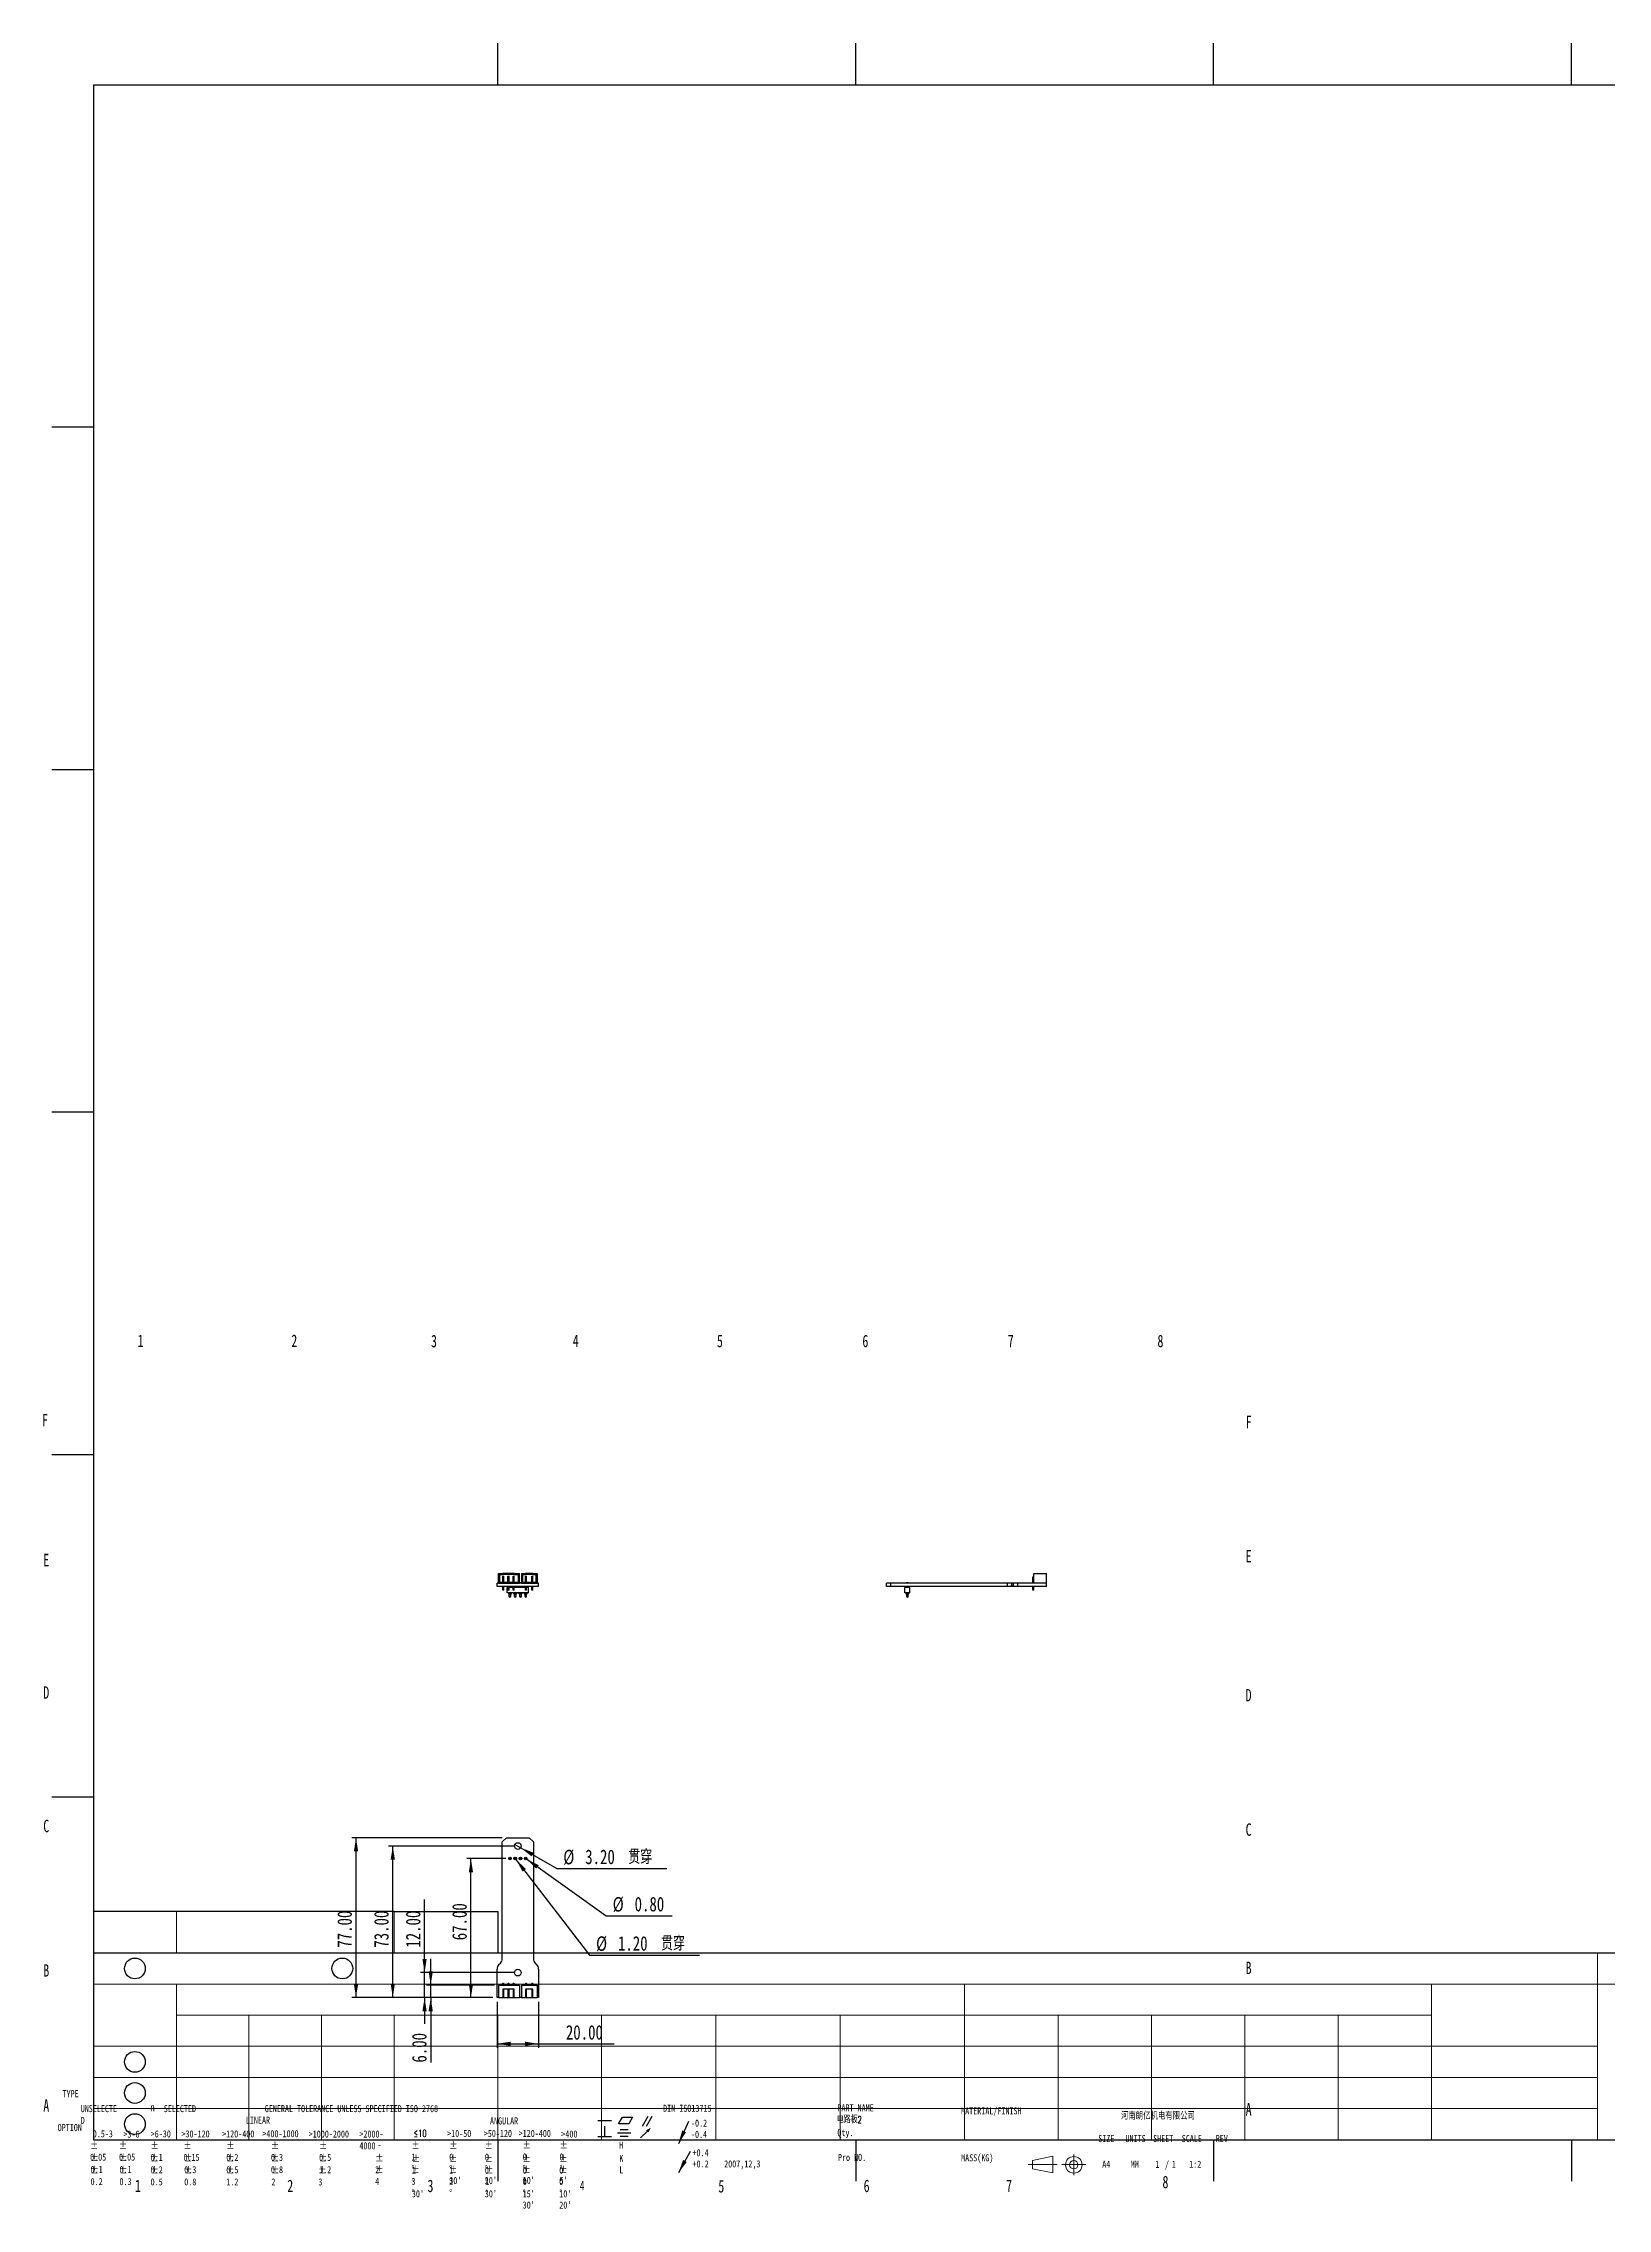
# Model space of a CAD drawing. Header units: millimetres. Extents: x 3 to 738, y -2 to 520.
# Drawn here: x 3 to 380, y -2 to 520 of the extents above; entities that cross this region are included whole.
import ezdxf

# ---------------------------------------------------------------- set-up
doc = ezdxf.new("R2010")
doc.units = ezdxf.units.MM
doc.linetypes.add('CENTERX2', pattern=[20.32, 12.7, -2.54, 2.54, -2.54])
doc.layers.add('SLD-0', color=179, linetype='Continuous')
doc.styles.add('SLDTEXTSTYLE0', font='TXT', dxfattribs={"width": 0.7})
doc.styles.add('SLDTEXTSTYLE1', font='TXT', dxfattribs={"width": 0.7, "bigfont": 'bigfont'})
doc.styles.add('SLDTEXTSTYLE2', font='TXT', dxfattribs={"width": 0.75, "bigfont": 'bigfont'})
doc.styles.add('SLDTEXTSTYLE3', font='TXT', dxfattribs={"width": 0.75})
doc.dimstyles.new('SLDDIMSTYLE0', dxfattribs={"dimtxt": 3.5, "dimasz": 3.302, "dimexe": 0, "dimexo": 0.0625, "dimgap": 0.875, "dimtad": 1, "dimlfac": 2, "dimrnd": 1e-09, "dimzin": 4, "dimdsep": 46, "dimtxsty": 'SLDTEXTSTYLE3', "dimsah": 1, "dimcen": 0.09, "dimadec": 0, "dimazin": 1, "dimtfac": 1, "dimtofl": 0, "dimtmove": 0, "dimatfit": 3, "dimfxl": 1, "dimfrac": 2, "dimtolj": 1, "dimtzin": 12, "dimarcsym": 0})
doc.dimstyles.new('SLDDIMSTYLE1', dxfattribs={"dimtxt": 3.5, "dimasz": 3.302, "dimexe": 0, "dimexo": 0.0625, "dimgap": 0.875, "dimtad": 1, "dimlfac": 2, "dimrnd": 1e-09, "dimzin": 4, "dimdsep": 46, "dimtxsty": 'SLDTEXTSTYLE3', "dimsah": 1, "dimcen": 0.09, "dimadec": 0, "dimazin": 1, "dimtfac": 1, "dimtmove": 0, "dimatfit": 0, "dimfxl": 1, "dimfrac": 2, "dimtolj": 1, "dimtzin": 12, "dimarcsym": 0})
doc.dimstyles.new('SLDDIMSTYLE2', dxfattribs={"dimtxt": 3.5, "dimasz": 3.302, "dimexe": 0, "dimexo": 0.0625, "dimgap": 0.875, "dimtad": 0, "dimtih": 1, "dimtoh": 1, "dimlfac": 2, "dimrnd": 1e-09, "dimzin": 4, "dimdsep": 46, "dimtxsty": 'SLDTEXTSTYLE3', "dimblk1": 'NONE', "dimsah": 1, "dimcen": 0, "dimadec": 0, "dimazin": 1, "dimtfac": 1, "dimtmove": 0, "dimatfit": 3, "dimldrblk": 'NONE', "dimfxl": 1, "dimfrac": 2, "dimtolj": 1, "dimtzin": 12, "dimarcsym": 0})
doc.dimstyles.new('SLDDIMSTYLE3', dxfattribs={"dimtxt": 3.5, "dimasz": 3.302, "dimexe": 0, "dimexo": 0.0625, "dimgap": 0.875, "dimtad": 0, "dimtih": 1, "dimtoh": 1, "dimlfac": 2, "dimrnd": 1e-09, "dimzin": 0, "dimdsep": 46, "dimtxsty": 'SLDTEXTSTYLE3', "dimblk1": 'NONE', "dimsah": 1, "dimcen": 0, "dimadec": 0, "dimazin": 0, "dimtfac": 1, "dimtmove": 0, "dimatfit": 3, "dimldrblk": 'NONE', "dimfxl": 1, "dimfrac": 2, "dimtolj": 1, "dimtzin": 12, "dimarcsym": 0})

# ---------------------------------------------------------------- blocks, each defined once
blk = doc.blocks.new('块3')
at = {"color": 7, "linetype": 'CENTERX2', "lineweight": 18}
blk.add_line((251.31, 11.45), (251.31, 6.45), dxfattribs=at)
at = {"color": 7, "linetype": 'Continuous', "lineweight": 18}
blk.add_line((248.41, 9.01), (254.21, 9.01), dxfattribs=at)
for radius in [2, 1]:
    blk.add_circle((251.31, 8.95), radius, dxfattribs=at)
blk = doc.blocks.new('块2')
at = {"color": 7, "linetype": 'Continuous', "lineweight": 18}
for p, q in [((253, 11), (248.07, 10)), ((253, 7), (253, 11)), ((248.07, 10), (248.07, 8)), ((248.07, 8), (253, 7))]:
    blk.add_line(p, q, dxfattribs=at)
at = {"color": 7, "linetype": 'CENTERX2', "lineweight": 18}
blk.add_line((247, 9), (254, 9), dxfattribs=at)
blk = doc.blocks.new('SW_SYMBOL_GTOL_FLAT')
at = {"layer": 'SLD-0', "color": 0}
for p, q in [((0, 0), (577.3, 1000)), ((1500, 0), (0, 0)), ((577.3, 1000), (2077.3, 1000)), ((2077.3, 1000), (1500, 0))]:
    blk.add_line(p, q, dxfattribs=at)
blk = doc.blocks.new('SW_SYMBOL_GTOL_SYMMETRY')
at = {"layer": 'SLD-0', "color": 0}
for p, q in [((0, 500), (2000, 500)), ((400, 1000), (1600, 1000)), ((400, 0), (1600, 0))]:
    blk.add_line(p, q, dxfattribs=at)
blk = doc.blocks.new('SW_SYMBOL_GTOL_SRUN')
at = {"layer": 'SLD-0', "color": 0}
blk.add_line((0, -250), (980, 730), dxfattribs=at)
blk.add_solid([(1500, 1250), (822, 880), (1183, 572)], dxfattribs=at)
blk = doc.blocks.new('SW_SYMBOL_GTOL_PERP')
at = {"layer": 'SLD-0', "color": 0}
for p, q in [((1000, -250), (1000, 1250)), ((0, -250), (2000, -250))]:
    blk.add_line(p, q, dxfattribs=at)
blk = doc.blocks.new('SW_SYMBOL_GTOL_PARA')
at = {"layer": 'SLD-0', "color": 0}
for p, q in [((0, -250), (866, 1250)), ((600, -250), (1466, 1250))]:
    blk.add_line(p, q, dxfattribs=at)
blk = doc.blocks.new('SW_SYMBOL_GTOL_STRAIGHT')
at = {"layer": 'SLD-0', "color": 0}
blk.add_line((0, 500), (2000, 500), dxfattribs=at)
blk = doc.blocks.new('SW_NOTE_0')
at = {"layer": 'SLD-0', "color": 0, "char_height": 1.7, "attachment_point": 1, "style": 'SLDTEXTSTYLE0'}
for s, insert in [('-0.2', (0.57, 0.47)), ('-0.4', (0.57, -2.23))]:
    blk.add_mtext(s, dxfattribs=dict(at, insert=insert))
blk = doc.blocks.new('SW_NOTE_0_1')
at = {"layer": 'SLD-0', "color": 0, "char_height": 1.7, "attachment_point": 1, "style": 'SLDTEXTSTYLE0'}
for s, insert in [('+0.4', (0.57, 0.54)), ('+0.2', (0.57, -2.16))]:
    blk.add_mtext(s, dxfattribs=dict(at, insert=insert))
blk = doc.blocks.new('_D')
at = {"layer": 'SLD-0', "color": 7}
for p, q in [((112.3, 48.24), (112.3, 37.1)), ((122.3, 48.24), (122.3, 37.1)), ((112.3, 38.1), (122.3, 38.1)), ((122.3, 38.1), (140.52, 38.1))]:
    blk.add_line(p, q, dxfattribs=at)
for points in [[(112.3, 38.1), (115.6, 37.59), (115.6, 38.61)], [(122.3, 38.1), (119, 38.61), (119, 37.59)]]:
    blk.add_solid(points, dxfattribs=at)
at = {"layer": 'SLD-0', "color": 7, "insert": (128.88, 42.61), "char_height": 3.5, "attachment_point": 1, "style": 'SLDTEXTSTYLE3'}
blk.add_mtext('20.00', dxfattribs=at)
blk = doc.blocks.new('_D_1')
at = {"layer": 'SLD-0', "color": 7}
for p, q in [((96.3, 52.24), (96.3, 58.59)), ((111.67, 52.24), (95.3, 52.24)), ((96.3, 49.24), (96.3, 52.24)), ((111.3, 49.24), (95.3, 49.24)), ((96.3, 49.24), (96.3, 33.57))]:
    blk.add_line(p, q, dxfattribs=at)
for points in [[(96.3, 52.24), (96.81, 55.54), (95.79, 55.54)], [(96.3, 49.24), (95.79, 45.94), (96.81, 45.94)]]:
    blk.add_solid(points, dxfattribs=at)
at = {"layer": 'SLD-0', "color": 7, "insert": (91.79, 33.57), "char_height": 3.5, "attachment_point": 1, "rotation": 90, "style": 'SLDTEXTSTYLE3'}
blk.add_mtext('6.00', dxfattribs=at)
blk = doc.blocks.new('_D_2')
at = {"layer": 'SLD-0', "color": 7}
for p, q in [((94.82, 55.24), (94.82, 72.89)), ((116.3, 55.24), (93.82, 55.24)), ((94.82, 49.24), (94.82, 55.24)), ((111.3, 49.24), (93.82, 49.24)), ((94.82, 49.24), (94.82, 42.89))]:
    blk.add_line(p, q, dxfattribs=at)
for points in [[(94.82, 55.24), (95.33, 58.54), (94.31, 58.54)], [(94.82, 49.24), (94.31, 45.94), (95.33, 45.94)]]:
    blk.add_solid(points, dxfattribs=at)
at = {"layer": 'SLD-0', "color": 7, "insert": (90.31, 61.25), "char_height": 3.5, "attachment_point": 1, "rotation": 90, "style": 'SLDTEXTSTYLE3'}
blk.add_mtext('12.00', dxfattribs=at)
blk = doc.blocks.new('_D_3')
at = {"layer": 'SLD-0', "color": 7}
for p, q in [((114.39, 82.74), (104.99, 82.74)), ((105.99, 49.24), (105.99, 82.74)), ((111.3, 49.24), (104.99, 49.24))]:
    blk.add_line(p, q, dxfattribs=at)
for points in [[(105.99, 82.74), (105.48, 79.44), (106.5, 79.44)], [(105.99, 49.24), (106.5, 52.54), (105.48, 52.54)]]:
    blk.add_solid(points, dxfattribs=at)
at = {"layer": 'SLD-0', "color": 7, "insert": (101.48, 63.04), "char_height": 3.5, "attachment_point": 1, "rotation": 90, "style": 'SLDTEXTSTYLE3'}
blk.add_mtext('67.00', dxfattribs=at)
blk = doc.blocks.new('_D_4')
at = {"layer": 'SLD-0', "color": 7}
for p, q in [((116.3, 85.74), (86.16, 85.74)), ((87.16, 49.24), (87.16, 85.74)), ((111.3, 49.24), (86.16, 49.24))]:
    blk.add_line(p, q, dxfattribs=at)
for points in [[(87.16, 85.74), (86.65, 82.44), (87.67, 82.44)], [(87.16, 49.24), (87.67, 52.54), (86.65, 52.54)]]:
    blk.add_solid(points, dxfattribs=at)
at = {"layer": 'SLD-0', "color": 7, "insert": (82.65, 61.25), "char_height": 3.5, "attachment_point": 1, "rotation": 90, "style": 'SLDTEXTSTYLE3'}
blk.add_mtext('73.00', dxfattribs=at)
blk = doc.blocks.new('_D_5')
at = {"layer": 'SLD-0', "color": 7}
for p, q in [((113.55, 87.74), (77.3, 87.74)), ((78.3, 49.24), (78.3, 87.74)), ((111.3, 49.24), (77.3, 49.24))]:
    blk.add_line(p, q, dxfattribs=at)
for points in [[(78.3, 87.74), (77.79, 84.44), (78.81, 84.44)], [(78.3, 49.24), (78.81, 52.54), (77.79, 52.54)]]:
    blk.add_solid(points, dxfattribs=at)
at = {"layer": 'SLD-0', "color": 7, "insert": (73.79, 61.25), "char_height": 3.5, "attachment_point": 1, "rotation": 90, "style": 'SLDTEXTSTYLE3'}
blk.add_mtext('77.00', dxfattribs=at)
blk = doc.blocks.new('_D_6')
at = {"layer": 'SLD-0'}
for p, q in [((116.61, 86.14), (117.99, 85.34)), ((117.99, 85.34), (126.68, 80.32)), ((126.68, 80.32), (153.22, 80.32))]:
    blk.add_line(p, q, dxfattribs=at)
blk.add_solid([(117.99, 85.34), (120.6, 83.25), (121.1, 84.13)], dxfattribs=at)
at = {"layer": 'SLD-0', "char_height": 3.5, "attachment_point": 1}
for s, insert, style in [('%%c', (128.26, 84.84), 'SLDTEXTSTYLE3'), ('3.20', (133.54, 84.89), 'SLDTEXTSTYLE3'), ('贯穿', (143.91, 84.89), 'SLDTEXTSTYLE2')]:
    blk.add_mtext(s, dxfattribs=dict(at, insert=insert, style=style))
blk = doc.blocks.new('_None')
blk = doc.blocks.new('_D_7')
at = {"layer": 'SLD-0'}
for p, q in [((119.04, 82.85), (119.37, 82.62)), ((119.37, 82.62), (138.59, 68.93)), ((138.59, 68.93), (154.5, 68.93))]:
    blk.add_line(p, q, dxfattribs=at)
blk.add_solid([(119.37, 82.62), (121.76, 80.29), (122.35, 81.12)], dxfattribs=at)
at = {"layer": 'SLD-0', "char_height": 3.5, "attachment_point": 1, "style": 'SLDTEXTSTYLE3'}
for s, insert in [('%%c', (140.17, 73.45)), ('0.80', (145.45, 73.5))]:
    blk.add_mtext(s, dxfattribs=dict(at, insert=insert))
blk = doc.blocks.new('_D_8')
at = {"layer": 'SLD-0'}
for p, q in [((116.48, 82.98), (116.85, 82.5)), ((116.85, 82.5), (134.58, 59.48)), ((134.58, 59.48), (161.12, 59.48))]:
    blk.add_line(p, q, dxfattribs=at)
blk.add_solid([(116.85, 82.5), (118.46, 79.57), (119.26, 80.19)], dxfattribs=at)
at = {"layer": 'SLD-0', "char_height": 3.5, "attachment_point": 1}
for s, insert, style in [('%%c', (136.16, 63.99), 'SLDTEXTSTYLE3'), ('1.20', (141.44, 64.04), 'SLDTEXTSTYLE3'), ('贯穿', (151.81, 64.04), 'SLDTEXTSTYLE2')]:
    blk.add_mtext(s, dxfattribs=dict(at, insert=insert, style=style))

msp = doc.modelspace()

# ---------------------------------------------------------------- linework, layer by layer
at = {"color": 7, "linetype": 'Continuous', "lineweight": 25}
for p, q in [((112.5, 510), (112.5, 520)), ((198.75, 510), (198.75, 520)), ((285, 510), (285, 520)), ((371.25, 510), (371.25, 520)), ((15, 510), (727.5, 510)), ((15, 510), (15, 15)), ((15, 427.5), (5, 427.5)), ((15, 345), (5, 345)), ((15, 262.5), (5, 262.5)), ((15, 180), (5, 180)), ((112.6733, 149.0535), (112.6733, 151.4035)), ((112.6733, 151.4035), (113.6733, 151.4035)), ((113.6733, 151.1535), (113.6733, 151.4035)), ((116.4233, 151.4035), (113.6733, 151.4035)), ((116.4233, 151.1535), (116.4233, 151.4035)), ((116.4233, 151.4035), (117.6733, 151.4035)), ((117.6733, 149.0535), (117.6733, 151.4035)), ((118.1733, 151.4035), (118.1733, 149.0535)), ((118.1733, 151.4035), (119.1733, 151.4035)), ((119.1733, 151.1535), (119.1733, 151.4035)), ((120.9233, 151.4035), (119.1733, 151.4035)), ((120.9233, 151.1535), (120.9233, 151.4035)), ((120.9233, 151.4035), (121.9233, 151.4035)), ((121.9233, 151.4035), (121.9233, 149.0535)), ((241.6997, 151.4035), (244.6997, 151.4035)), ((241.6997, 149.0535), (241.6997, 151.4035)), ((244.6997, 149.0535), (244.6997, 151.4035)), ((112.2983, 148.2285), (112.2983, 149.0535)), ((122.2983, 149.0535), (112.2983, 149.0535)), ((122.2983, 148.2285), (112.2983, 148.2285)), ((112.6733, 149.0535), (117.6733, 149.0535)), ((112.9233, 151.1535), (113.6733, 151.1535)), ((112.9233, 149.3035), (112.9233, 151.1535)), ((112.9233, 149.3035), (117.4233, 149.3035)), ((116.4233, 151.1535), (113.6733, 151.1535)), ((113.6733, 150.4952), (113.6733, 150.7452)), ((113.6733, 150.7452), (113.9233, 150.7452)), ((113.6733, 150.4952), (113.9233, 150.4952)), ((113.6733, 149.3035), (113.6733, 150.4952)), ((113.6733, 147.3535), (113.6733, 148.2285)), ((113.9233, 147.3535), (113.6733, 147.3535)), ((113.9233, 150.4952), (113.9233, 150.7452)), ((113.9233, 149.3035), (113.9233, 150.4952)), ((113.9233, 147.3535), (113.9233, 148.2285)), ((114.7483, 146.7285), (114.7483, 147.9785)), ((114.9233, 147.9785), (114.7483, 147.9785)), ((119.8483, 146.7285), (114.7483, 146.7285)), ((114.8933, 148.2285), (114.8933, 147.9785)), ((114.9233, 150.7452), (115.1733, 150.7452)), ((114.9233, 150.4952), (114.9233, 150.7452)), ((114.9233, 150.4952), (115.1733, 150.4952)), ((114.9233, 149.3035), (114.9233, 150.4952)), ((114.9233, 147.3535), (114.9233, 148.2285)), ((115.1733, 147.3535), (114.9233, 147.3535)), ((115.0183, 146.7285), (115.0183, 146.5785)), ((115.0183, 146.5785), (115.7683, 146.5785)), ((115.1183, 146.4785), (115.6683, 146.4785)), ((115.1683, 146.4785), (115.1683, 145.9535)), ((115.1733, 150.4952), (115.1733, 150.7452)), ((115.1733, 149.3035), (115.1733, 150.4952)), ((115.1733, 147.3535), (115.1733, 148.2285)), ((116.1733, 147.9785), (115.1733, 147.9785)), ((115.6183, 145.9535), (115.6183, 146.4785)), ((115.7683, 146.5785), (115.7683, 146.7285)), ((115.8933, 147.9785), (115.8933, 148.2285)), ((116.1633, 148.2285), (116.1633, 147.9785)), ((116.1733, 150.4952), (116.1733, 150.7452)), ((116.1733, 150.7452), (116.4233, 150.7452)), ((116.1733, 150.4952), (116.4233, 150.4952)), ((116.1733, 149.3035), (116.1733, 150.4952)), ((116.1733, 147.3535), (116.1733, 148.2285)), ((116.4233, 147.3535), (116.1733, 147.3535)), ((116.2883, 146.7285), (116.2883, 146.5785)), ((116.2883, 146.5785), (117.0383, 146.5785)), ((116.3883, 146.4785), (116.9383, 146.4785)), ((116.4233, 151.1535), (117.4233, 151.1535)), ((116.4233, 150.4952), (116.4233, 150.7452)), ((116.4233, 149.3035), (116.4233, 150.4952)), ((116.4233, 147.3535), (116.4233, 148.2285)), ((119.1733, 147.9785), (116.4233, 147.9785)), ((116.4383, 146.4785), (116.4383, 145.9535)), ((116.8883, 145.9535), (116.8883, 146.4785)), ((117.0383, 146.5785), (117.0383, 146.7285)), ((117.1633, 147.9785), (117.1633, 148.2285)), ((117.4233, 149.3035), (117.4233, 151.1535)), ((117.4333, 148.2285), (117.4333, 147.9785)), ((117.5583, 146.7285), (117.5583, 146.5785)), ((117.5583, 146.5785), (118.3083, 146.5785)), ((117.6583, 146.4785), (118.2083, 146.4785)), ((117.7083, 146.4785), (117.7083, 145.9535)), ((117.7333, 149.2285), (117.7333, 149.0535)), ((117.7333, 149.2285), (118.1333, 149.2285)), ((118.1333, 149.0535), (118.1333, 149.2285)), ((118.1583, 145.9535), (118.1583, 146.4785)), ((118.1733, 149.0535), (121.9233, 149.0535)), ((118.3083, 146.5785), (118.3083, 146.7285)), ((118.4233, 151.1535), (119.1733, 151.1535)), ((118.4233, 151.1535), (118.4233, 149.3035)), ((118.4233, 149.3035), (121.6733, 149.3035)), ((118.4333, 147.9785), (118.4333, 148.2285)), ((118.7033, 148.2285), (118.7033, 147.9785)), ((118.8283, 146.7285), (118.8283, 146.5785)), ((118.8283, 146.5785), (119.5783, 146.5785)), ((118.9283, 146.4785), (119.4783, 146.4785)), ((118.9783, 146.4785), (118.9783, 145.9535)), ((120.9233, 151.1535), (119.1733, 151.1535)), ((119.1733, 150.4952), (119.1733, 150.7452)), ((119.1733, 150.7452), (119.4233, 150.7452)), ((119.1733, 150.4952), (119.4233, 150.4952)), ((119.1733, 149.3035), (119.1733, 150.4952)), ((119.1733, 147.3535), (119.1733, 148.2285)), ((119.4233, 147.3535), (119.1733, 147.3535)), ((119.4233, 150.4952), (119.4233, 150.7452)), ((119.4233, 149.3035), (119.4233, 150.4952)), ((119.4233, 147.3535), (119.4233, 148.2285)), ((119.8483, 147.9785), (119.4233, 147.9785)), ((119.4283, 145.9535), (119.4283, 146.4785)), ((119.5783, 146.5785), (119.5783, 146.7285)), ((119.7033, 147.9785), (119.7033, 148.2285)), ((119.8483, 146.7285), (119.8483, 147.9785)), ((120.6733, 150.7452), (120.9233, 150.7452)), ((120.6733, 150.4952), (120.6733, 150.7452)), ((120.6733, 150.4952), (120.9233, 150.4952)), ((120.6733, 149.3035), (120.6733, 150.4952)), ((120.6733, 147.3535), (120.6733, 148.2285)), ((120.9233, 147.3535), (120.6733, 147.3535)), ((120.9233, 151.1535), (121.6733, 151.1535)), ((120.9233, 150.4952), (120.9233, 150.7452)), ((120.9233, 149.3035), (120.9233, 150.4952)), ((120.9233, 147.3535), (120.9233, 148.2285)), ((121.6733, 151.1535), (121.6733, 149.3035)), ((122.2983, 148.2285), (122.2983, 149.0535)), ((206.1997, 148.2285), (206.1997, 149.0535)), ((207.1997, 149.0535), (206.1997, 149.0535)), ((207.1997, 148.2285), (206.1997, 148.2285)), ((207.1997, 148.2285), (207.1997, 149.0535)), ((235.3284, 149.0535), (207.1997, 149.0535)), ((235.3284, 148.2285), (207.1997, 148.2285)), ((210.5747, 146.7285), (210.5747, 147.9785)), ((211.8247, 147.9785), (210.5747, 147.9785)), ((211.8247, 146.7285), (210.5747, 146.7285)), ((210.6997, 148.2285), (210.6997, 147.9785)), ((210.8247, 146.7285), (210.8247, 146.5785)), ((210.8247, 146.5785), (211.5747, 146.5785)), ((210.9247, 146.4785), (211.4747, 146.4785)), ((210.9747, 146.4785), (210.9747, 145.9535)), ((210.9997, 149.2285), (210.9997, 149.0535)), ((210.9997, 149.2285), (211.3997, 149.2285)), ((211.3997, 149.0535), (211.3997, 149.2285)), ((211.4247, 145.9535), (211.4247, 146.4785)), ((211.5747, 146.5785), (211.5747, 146.7285)), ((211.6997, 147.9785), (211.6997, 148.2285)), ((211.8247, 146.7285), (211.8247, 147.9785)), ((235.3284, 148.2285), (235.3284, 149.0535)), ((236.3891, 149.0535), (235.3284, 149.0535)), ((236.3891, 148.2285), (235.3284, 148.2285)), ((236.3891, 148.2285), (236.3891, 149.0535)), ((236.7604, 149.0535), (236.3891, 149.0535)), ((236.7604, 148.2285), (236.3891, 148.2285)), ((236.7604, 148.2285), (236.7604, 149.0535)), ((237.821, 149.0535), (236.7604, 149.0535)), ((237.821, 148.2285), (236.7604, 148.2285)), ((237.821, 148.2285), (237.821, 149.0535)), ((244.6997, 149.0535), (237.821, 149.0535)), ((244.6997, 148.2285), (237.821, 148.2285)), ((241.4497, 149.0535), (241.4497, 150.4952)), ((241.4497, 147.3535), (241.4497, 148.2285)), ((241.6997, 147.3535), (241.4497, 147.3535)), ((241.6997, 147.3535), (241.6997, 148.2285)), ((244.6997, 148.2285), (244.6997, 149.0535)), ((115.1683, 145.9535), (115.6183, 145.9535)), ((116.4383, 145.9535), (116.8883, 145.9535)), ((117.7083, 145.9535), (118.1583, 145.9535)), ((118.9783, 145.9535), (119.4283, 145.9535)), ((210.9747, 145.9535), (211.4247, 145.9535)), ((15, 97.5), (5, 97.5)), ((113.5483, 86.7386), (114.5483, 87.7386)), ((113.5483, 58.61), (113.5483, 86.7386)), ((114.5483, 87.7386), (120.0483, 87.7386)), ((120.0483, 87.7386), (121.0483, 86.7386)), ((121.0483, 86.7386), (121.0483, 58.61)), ((87.5, 70), (15, 70)), ((87.5, 70), (112.5, 70)), ((112.5, 70), (112.5, 60)), ((15, 60), (415, 60)), ((112.7376, 57.178), (113.1089, 57.5493)), ((121.4876, 57.5493), (121.8589, 57.178)), ((112.2983, 49.2386), (112.2983, 56.1173)), ((112.6733, 52.2386), (112.6733, 49.2386)), ((112.6733, 52.2386), (117.6733, 52.2386)), ((113.6733, 52.2386), (113.6733, 52.4886)), ((113.6733, 52.4886), (113.9233, 52.4886)), ((113.9233, 52.4886), (113.9233, 52.2386)), ((114.9233, 52.2386), (114.9233, 52.4886)), ((114.9233, 52.4886), (115.1733, 52.4886)), ((115.1733, 52.4886), (115.1733, 52.2386)), ((116.1733, 52.4886), (116.4233, 52.4886)), ((116.1733, 52.2386), (116.1733, 52.4886)), ((116.4233, 52.4886), (116.4233, 52.2386)), ((117.6733, 52.2386), (117.6733, 49.2386)), ((118.1733, 52.2386), (118.1733, 49.2386)), ((118.1733, 52.2386), (121.9233, 52.2386)), ((119.1733, 52.2386), (119.1733, 52.4886)), ((119.1733, 52.4886), (119.4233, 52.4886)), ((119.4233, 52.4886), (119.4233, 52.2386)), ((120.6733, 52.4886), (120.9233, 52.4886)), ((120.6733, 52.2386), (120.6733, 52.4886)), ((120.9233, 52.4886), (120.9233, 52.2386)), ((121.9233, 52.2386), (121.9233, 49.2386)), ((122.2983, 56.1173), (122.2983, 49.2386)), ((112.6733, 49.2386), (112.2983, 49.2386)), ((112.6733, 49.2386), (113.6733, 49.2386)), ((113.6733, 51.2386), (113.6733, 49.2386)), ((116.4233, 51.2386), (113.6733, 51.2386)), ((113.6733, 49.2386), (113.9233, 49.2386)), ((113.9233, 49.2386), (113.9233, 51.2386)), ((113.9233, 49.2386), (114.9233, 49.2386)), ((114.9233, 51.2386), (114.9233, 49.2386)), ((114.9233, 49.2386), (115.1733, 49.2386)), ((115.1733, 49.2386), (115.1733, 51.2386)), ((115.1733, 49.2386), (116.1733, 49.2386)), ((116.1733, 51.2386), (116.1733, 49.2386)), ((116.1733, 49.2386), (116.4233, 49.2386)), ((116.4233, 49.2386), (116.4233, 51.2386)), ((116.4233, 49.2386), (117.6733, 49.2386)), ((118.1733, 49.2386), (117.6733, 49.2386)), ((118.1733, 49.2386), (119.1733, 49.2386)), ((119.1733, 51.2386), (119.1733, 49.2386)), ((120.9233, 51.2386), (119.1733, 51.2386)), ((119.1733, 49.2386), (119.4233, 49.2386)), ((119.4233, 49.2386), (119.4233, 51.2386)), ((119.4233, 49.2386), (120.6733, 49.2386)), ((120.6733, 51.2386), (120.6733, 49.2386)), ((120.6733, 49.2386), (120.9233, 49.2386)), ((120.9233, 49.2386), (120.9233, 51.2386)), ((120.9233, 49.2386), (121.9233, 49.2386)), ((122.2983, 49.2386), (121.9233, 49.2386)), ((15, 15), (727.5, 15)), ((112.5, 15), (112.5, 5)), ((198.75, 15), (198.75, 5)), ((285, 15), (285, 5)), ((371.25, 15), (371.25, 5))]:
    msp.add_line(p, q, dxfattribs=at)
at = {"color": 7, "linetype": 'Continuous', "lineweight": 18}
for p, q in [((35, 70), (35, 60)), ((87.5, 60), (87.5, 70)), ((377.5, 52.5), (377.5, 60)), ((15, 52.5), (377.5, 52.5)), ((35, 52.5), (35, 15)), ((225, 45), (225, 52.5)), ((337.5, 45), (337.5, 52.5)), ((377.5, 52.5), (377.5, 15)), ((377.5, 52.5), (415, 52.5)), ((70, 45), (35, 45)), ((52.5, 15), (52.5, 45)), ((70, 45), (337.5, 45)), ((70, 45), (70, 15)), ((87.5, 45), (87.5, 15)), ((112.5, 45), (112.5, 15)), ((137.5, 45), (137.5, 15)), ((165, 45), (165, 15)), ((195, 45), (195, 15)), ((225, 45), (225, 15)), ((247.5, 45), (247.5, 15)), ((270, 45), (270, 15)), ((292.5, 45), (292.5, 15)), ((315, 45), (315, 15)), ((337.5, 45), (337.5, 15)), ((35, 37.5), (15, 37.5)), ((35, 37.5), (337.5, 37.5)), ((337.5, 37.5), (377.5, 37.5)), ((15, 30), (337.5, 30)), ((337.5, 30), (377.5, 30)), ((15, 22.5), (337.5, 22.5)), ((337.5, 22.5), (377.5, 22.5))]:
    msp.add_line(p, q, dxfattribs=at)
at = {"color": 7, "linetype": 'Continuous', "lineweight": 25, "flags": 128}
for points in [[(113.5817, 52.2386), (113.5633, 52.2781), (113.5483, 52.3636)], [(114.8317, 52.2386), (114.8133, 52.2781), (114.7983, 52.3636)], [(116.0817, 52.2386), (116.0633, 52.2781), (116.0483, 52.3636)], [(119.0817, 52.2386), (119.0633, 52.2781), (119.0483, 52.3636)], [(120.5817, 52.2386), (120.5633, 52.2781), (120.5483, 52.3636)]]:
    msp.add_lwpolyline(points, dxfattribs=at)
at = {"color": 7, "linetype": 'Continuous', "lineweight": 25}
for centre, radius in [((117.2983, 85.7386), 0.8), ((115.3933, 82.7386), 0.3), ((115.3933, 82.7386), 0.2), ((116.6633, 82.7386), 0.3), ((116.6633, 82.7386), 0.2), ((117.9333, 82.7386), 0.3), ((117.9333, 82.7386), 0.2), ((119.2033, 82.7386), 0.3), ((119.2033, 82.7386), 0.2), ((117.2983, 55.2386), 0.8)]:
    msp.add_circle(centre, radius, dxfattribs=at)
for centre, radius, start, end in [((115.1183, 146.5785), 0.1, 180, 270), ((115.6683, 146.5785), 0.1, 270, 0), ((116.3883, 146.5785), 0.1, 180, 270), ((116.9383, 146.5785), 0.1, 270, 0), ((117.6583, 146.5785), 0.1, 180, 270), ((118.2083, 146.5785), 0.1, 270, 0), ((118.9283, 146.5785), 0.1, 180, 270), ((119.4783, 146.5785), 0.1, 270, 0), ((210.9247, 146.5785), 0.1, 180, 270), ((211.4747, 146.5785), 0.1, 270, 0), ((241.6997, 150.4952), 0.25, 90, 180), ((115.3933, 145.9535), 0.225, 180, 0), ((116.6633, 145.9535), 0.225, 180, 0), ((117.9333, 145.9535), 0.225, 180, 0), ((119.2033, 145.9535), 0.225, 180, 0), ((211.1997, 145.9535), 0.225, 180, 0), ((112.0483, 58.61), 1.5, 315, 0), ((122.5483, 58.61), 1.5, 180, 225), ((113.7983, 56.1173), 1.5, 135, 180), ((113.7983, 52.3636), 0.25, 330, 180), ((115.0483, 52.3636), 0.25, 330, 180), ((116.2983, 52.3636), 0.25, 330, 180), ((119.2983, 52.3636), 0.25, 330, 180), ((120.7983, 52.3636), 0.25, 330, 180), ((120.7983, 56.1173), 1.5, 0, 45)]:
    msp.add_arc(centre, radius, start, end, dxfattribs=at)
at = {"layer": 'SLD-0'}
for p, q in [((158.4646, 19.3784), (156, 14)), ((158.8434, 12.1815), (156, 7))]:
    msp.add_line(p, q, dxfattribs=at)
at = {"layer": 'SLD-0', "color": 7}
for centre in [(25, 56.25), (75, 56.25), (25, 33.75), (25, 26.25), (25, 18.75)]:
    msp.add_circle(centre, 2.5, dxfattribs=at)
at = {"layer": 'SLD-0'}
for points in [[(156, 14), (157.8374, 16.7902), (156.9138, 17.2135)], [(156, 7), (158.0339, 9.6504), (157.1432, 10.1392)]]:
    msp.add_solid(points, dxfattribs=at)

# ---------------------------------------------------------------- block references
at = {"color": 7, "linetype": 'Continuous'}
for name, p in [('块2', (-6.7174, 0)), ('块3', (0, 0))]:
    msp.add_blockref(name, p, dxfattribs=at)
at = {"layer": 'SLD-0', "xscale": 0.0016290909, "yscale": 0.0016290909, "zscale": 0.0016290909}
for name, p in [('SW_SYMBOL_GTOL_STRAIGHT', (136.611, 18.8311)), ('SW_SYMBOL_GTOL_PERP', (136.611, 16.2129)), ('SW_SYMBOL_GTOL_SYMMETRY', (141.2938, 15.8185)), ('SW_SYMBOL_GTOL_FLAT', (141.5882, 18.8311)), ('SW_SYMBOL_GTOL_SRUN', (146.8726, 15.8185)), ('SW_SYMBOL_GTOL_PARA', (147.3165, 18.6639))]:
    msp.add_blockref(name, p, dxfattribs=at)
at = {"layer": 'SLD-0'}
for name, p in [('SW_NOTE_0', (158.4646, 19.3784)), ('SW_NOTE_0_1', (158.8434, 12.1815))]:
    msp.add_blockref(name, p, dxfattribs=at)

# ---------------------------------------------------------------- texts
at = {"color": 7, "linetype": 'Continuous', "lineweight": 0, "attachment_point": 1, "style": 'SLDTEXTSTYLE0'}
for s, insert, char_height in [('1', (25.6536, 208.943), 3), ('2', (62.7045, 208.943), 3), ('3', (96.3748, 208.8802), 3), ('4', (130.5384, 208.9308), 3), ('5', (165.2974, 208.9021), 3), ('6', (200.3505, 208.9021), 3), ('7', (235.4077, 208.9021), 3), ('8', (271.4745, 208.9021), 3), ('F', (2.6305, 189.827), 3), ('F', (292.7311, 189.3938), 3), ('E', (292.7311, 157.0556), 3), ('E', (2.9215, 156.1319), 3), ('D', (2.9215, 124.2164), 3), ('D', (292.7311, 123.5724), 3), ('C', (2.9215, 92.0743), 3), ('C', (292.7311, 91.2055), 3), ('B', (292.7311, 57.8762), 3), ('B', (2.9215, 57.2742), 3), ('A', (2.9215, 24.7451), 3), ('A', (292.7311, 23.8171), 3), ('1', (25.0006, 5.3799), 3), ('2', (61.731, 5.3799), 3), ('3', (95.5155, 5.3799), 3), ('6', (200.6537, 5.3799), 3), ('7', (235.0015, 5.3799), 3), ('8', (272.6838, 6.3171), 3), ('4', (132.2557, 5.076), 2.3), ('5', (165.6345, 5.2784), 3)]:
    msp.add_mtext(s, dxfattribs=dict(at, insert=insert, char_height=char_height))
at = {"layer": 'SLD-0', "attachment_point": 1}
for s, insert, char_height, style in [('TYPE', (7.5614, 26.935), 1.7, 'SLDTEXTSTYLE0'), ('UNSELECTE^JD', (11.9389, 23.3356), 1.7, 'SLDTEXTSTYLE0'), ('n', (28.7607, 23.8144), 2, 'SLDTEXTSTYLE0'), ('SELECTED', (31.9638, 23.3356), 1.7, 'SLDTEXTSTYLE0'), ('GENERAL TOLERANCE UNLESS SPECIFIED ISO 2768', (56.3076, 23.333), 1.7, 'SLDTEXTSTYLE0'), ('DIN ISO13715', (152.3276, 23.4121), 1.7, 'SLDTEXTSTYLE0'), ('电路板2', (194.198, 20.7054), 1.7, 'SLDTEXTSTYLE1'), ('PART NAME', (194.3336, 23.535), 1.7, 'SLDTEXTSTYLE0'), ('MATERIAL/FINISH', (224.1481, 22.8008), 1.7, 'SLDTEXTSTYLE0'), ('河南朗亿机电有限公司', (262.6666, 21.5664), 1.7, 'SLDTEXTSTYLE2'), ('OPTION', (6.3915, 18.765), 1.7, 'SLDTEXTSTYLE0'), ('0.5-3', (14.8379, 17.2729), 1.7, 'SLDTEXTSTYLE0'), ('>3-6', (22.2238, 17.1893), 1.7, 'SLDTEXTSTYLE0'), ('>6-30', (28.8131, 17.2499), 1.7, 'SLDTEXTSTYLE0'), ('>30-120', (36.2238, 17.2499), 1.7, 'SLDTEXTSTYLE0'), ('>120-400', (46.0257, 17.2499), 1.7, 'SLDTEXTSTYLE0'), ('LINEAR', (51.7523, 20.5605), 1.7, 'SLDTEXTSTYLE0'), ('>400-1000', (55.7271, 17.3054), 1.7, 'SLDTEXTSTYLE0'), ('>1000-2000', (66.8919, 17.2218), 1.7, 'SLDTEXTSTYLE0'), ('>2000-^J4000', (79.116, 17.2218), 1.7, 'SLDTEXTSTYLE0'), ('≤10', (92.1537, 17.362), 1.7, 'SLDTEXTSTYLE1'), ('>10-50', (100.257, 17.362), 1.7, 'SLDTEXTSTYLE0'), ('>50-120', (109.0932, 17.362), 1.7, 'SLDTEXTSTYLE0'), ('ANGULAR', (110.5883, 20.3689), 1.7, 'SLDTEXTSTYLE0'), ('>120-400', (117.5003, 17.3809), 1.7, 'SLDTEXTSTYLE0'), ('>400', (127.7761, 17.2218), 1.7, 'SLDTEXTSTYLE0'), ('Qty.', (194.3336, 17.5702), 1.7, 'SLDTEXTSTYLE0'), ('SIZE', (257.2002, 16.1234), 1.7, 'SLDTEXTSTYLE0'), ('UNITS', (263.7654, 16.1234), 1.7, 'SLDTEXTSTYLE0'), ('SHEET', (270.4323, 16.1234), 1.7, 'SLDTEXTSTYLE0'), ('SCALE', (277.3261, 16.1234), 1.7, 'SLDTEXTSTYLE0'), ('REV', (285.5286, 16.1234), 1.7, 'SLDTEXTSTYLE0'), ('%%p^J0.05', (14.2032, 14.4863), 1.7, 'SLDTEXTSTYLE0'), ('%%p^J0.1', (14.3246, 11.5289), 1.7, 'SLDTEXTSTYLE0'), ('%%p^J0.05', (21.1814, 14.5), 1.7, 'SLDTEXTSTYLE0'), ('%%p^J0.1', (21.2853, 11.5289), 1.7, 'SLDTEXTSTYLE0'), ('%%p^J0.1', (28.7957, 14.4282), 1.7, 'SLDTEXTSTYLE0'), ('%%p^J0.2', (28.7957, 11.4571), 1.7, 'SLDTEXTSTYLE0'), ('%%p^J0.15', (36.6999, 14.4282), 1.7, 'SLDTEXTSTYLE0'), ('%%p^J0.3', (36.9001, 11.4571), 1.7, 'SLDTEXTSTYLE0'), ('%%p^J0.2', (47.0373, 14.4282), 1.7, 'SLDTEXTSTYLE0'), ('%%p^J0.5', (47.0373, 11.4571), 1.7, 'SLDTEXTSTYLE0'), ('%%p^J0.3', (57.7921, 14.4282), 1.7, 'SLDTEXTSTYLE0'), ('%%p^J0.8', (57.7921, 11.4571), 1.7, 'SLDTEXTSTYLE0'), ('%%p^J0.5', (69.4071, 14.4282), 1.7, 'SLDTEXTSTYLE0'), ('%%p^J1.2', (69.4071, 11.4571), 1.7, 'SLDTEXTSTYLE0'), ('%%p^J2', (82.928, 11.4571), 1.7, 'SLDTEXTSTYLE0'), ('-', (83.4782, 14.7211), 1.7, 'SLDTEXTSTYLE0'), ('%%p^J1^J%%d', (91.6741, 14.511), 1.7, 'SLDTEXTSTYLE0'), ("%%p^J1^J%%d^J30'", (91.7682, 11.3282), 1.7, 'SLDTEXTSTYLE0'), ('%%p^J1^J%%d', (100.7527, 11.3282), 1.7, 'SLDTEXTSTYLE0'), ("%%p^J0^J%%d^J30'", (100.7779, 14.511), 1.7, 'SLDTEXTSTYLE0'), ("%%p^J0^J%%d^J30'", (109.3403, 11.3282), 1.7, 'SLDTEXTSTYLE0'), ("%%p^J0^J%%d^J20'", (109.3403, 14.511), 1.7, 'SLDTEXTSTYLE0'), ("%%p^J0^J%%d^J10'", (118.4707, 14.5552), 1.7, 'SLDTEXTSTYLE0'), ("%%p^J0^J%%d^J15'", (118.4707, 11.3282), 1.7, 'SLDTEXTSTYLE0'), ("%%p^J0^J%%d^J10'", (127.2921, 11.3282), 1.7, 'SLDTEXTSTYLE0'), ("%%p^J0^J%%d^J5'", (127.3629, 14.5552), 1.7, 'SLDTEXTSTYLE0'), ('H', (141.7085, 14.5552), 1.7, 'SLDTEXTSTYLE0'), ('K', (141.7605, 11.3282), 1.7, 'SLDTEXTSTYLE0'), ('Pro NO.', (194.4613, 11.5857), 1.7, 'SLDTEXTSTYLE0'), ('MASS(KG)', (224.1481, 11.4914), 1.7, 'SLDTEXTSTYLE0'), ('%%p^J0.2', (14.3246, 8.5909), 1.7, 'SLDTEXTSTYLE0'), ('%%p^J0.3', (21.2853, 8.5909), 1.7, 'SLDTEXTSTYLE0'), ('%%p^J0.5', (28.7957, 8.5191), 1.7, 'SLDTEXTSTYLE0'), ('%%p^J0.8', (36.9001, 8.5191), 1.7, 'SLDTEXTSTYLE0'), ('%%p^J1.2', (47.0373, 8.5191), 1.7, 'SLDTEXTSTYLE0'), ('%%p^J2', (57.9072, 8.5191), 1.7, 'SLDTEXTSTYLE0'), ('%%p^J3', (69.2147, 8.5191), 1.7, 'SLDTEXTSTYLE0'), ('%%p^J4', (82.928, 8.6565), 1.7, 'SLDTEXTSTYLE0'), ('%%p^J3^J%%d', (91.6741, 8.6565), 1.7, 'SLDTEXTSTYLE0'), ('%%p^J2^J%%d', (100.7527, 8.6754), 1.7, 'SLDTEXTSTYLE0'), ('%%p^J1^J%%d', (109.4503, 8.5808), 1.7, 'SLDTEXTSTYLE0'), ("%%p^J0^J%%d^J30'", (118.4707, 8.6086), 1.7, 'SLDTEXTSTYLE0'), ("%%p^J0^J%%d^J20'", (127.2921, 8.6086), 1.7, 'SLDTEXTSTYLE0'), ('L', (141.7605, 8.6086), 1.7, 'SLDTEXTSTYLE0'), ('2007,12,3', (167.0378, 10.0233), 1.7, 'SLDTEXTSTYLE0'), ('A4', (258.1576, 9.9526), 1.7, 'SLDTEXTSTYLE0'), ('MM', (265.0404, 9.9526), 1.7, 'SLDTEXTSTYLE0'), ('1', (270.9568, 9.916), 1.7, 'SLDTEXTSTYLE0'), ('/', (273.284, 9.916), 1.7, 'SLDTEXTSTYLE0'), ('1', (274.9419, 9.946), 1.7, 'SLDTEXTSTYLE0'), ('1:2', (279.1335, 9.9526), 1.7, 'SLDTEXTSTYLE0')]:
    msp.add_mtext(s, dxfattribs=dict(at, insert=insert, char_height=char_height, style=style))

# ---------------------------------------------------------------- dimensions: what is measured, and where the dimension line sits
at = {"layer": 'SLD-0', "color": 7}
for base, p2, dimstyle, picture, middle in [((78.2983, 87.7386), (114.5483, 87.7386), 'SLDDIMSTYLE0', '_D_5', (78.2983, 67.072)), ((87.1591, 85.7386), (117.2983, 85.7386), 'SLDDIMSTYLE0', '_D_4', (87.1591, 67.072)), ((105.9901, 82.7386), (115.3933, 82.7386), 'SLDDIMSTYLE0', '_D_3', (105.9901, 68.8607)), ((94.8199, 55.2386), (117.2983, 55.2386), 'SLDDIMSTYLE1', '_D_2', (94.8199, 67.072)), ((96.2983, 52.2386), (112.6733, 52.2386), 'SLDDIMSTYLE1', '_D_1', (96.2983, 38.0974))]:
    dim = msp.add_linear_dim(base=base, p1=(112.2983, 49.2386), p2=p2, angle=90, dimstyle=dimstyle, dxfattribs=at)
    dim.commit()
    dim.dimension.update_dxf_attribs({"geometry": picture, "text_midpoint": middle, "dimtype": 160})
at = {"layer": 'SLD-0'}
for p1, p2, picture, middle in [((116.6054, 86.1386), (117.9911, 85.3386), '_D_6', (140.7426, 83.1287)), ((116.4802, 82.9763), (116.8463, 82.5009), '_D_8', (148.6427, 62.2815))]:
    dim = msp.add_diameter_dim_2p(p1=p1, p2=p2, text='<> 贯穿', dimstyle='SLDDIMSTYLE2', dxfattribs=at)
    dim.commit()
    dim.dimension.update_dxf_attribs({"geometry": picture, "text_midpoint": middle, "dimtype": 163})
dim = msp.add_diameter_dim_2p(p1=(119.0403, 82.8547), p2=(119.3662, 82.6226), dimstyle='SLDDIMSTYLE3', dxfattribs=at)
dim.commit()
dim.dimension.update_dxf_attribs({"geometry": '_D_7', "text_midpoint": (147.3381, 71.7391), "dimtype": 163})
at = {"layer": 'SLD-0', "color": 7}
dim = msp.add_linear_dim(base=(122.2983, 38.0974), p1=(112.2983, 49.2386), p2=(122.2983, 49.2386), dimstyle='SLDDIMSTYLE0', dxfattribs=at)
dim.commit()
dim.dimension.update_dxf_attribs({"geometry": '_D', "text_midpoint": (134.7, 38.0974), "dimtype": 160})

doc.saveas('drawing.dxf')
